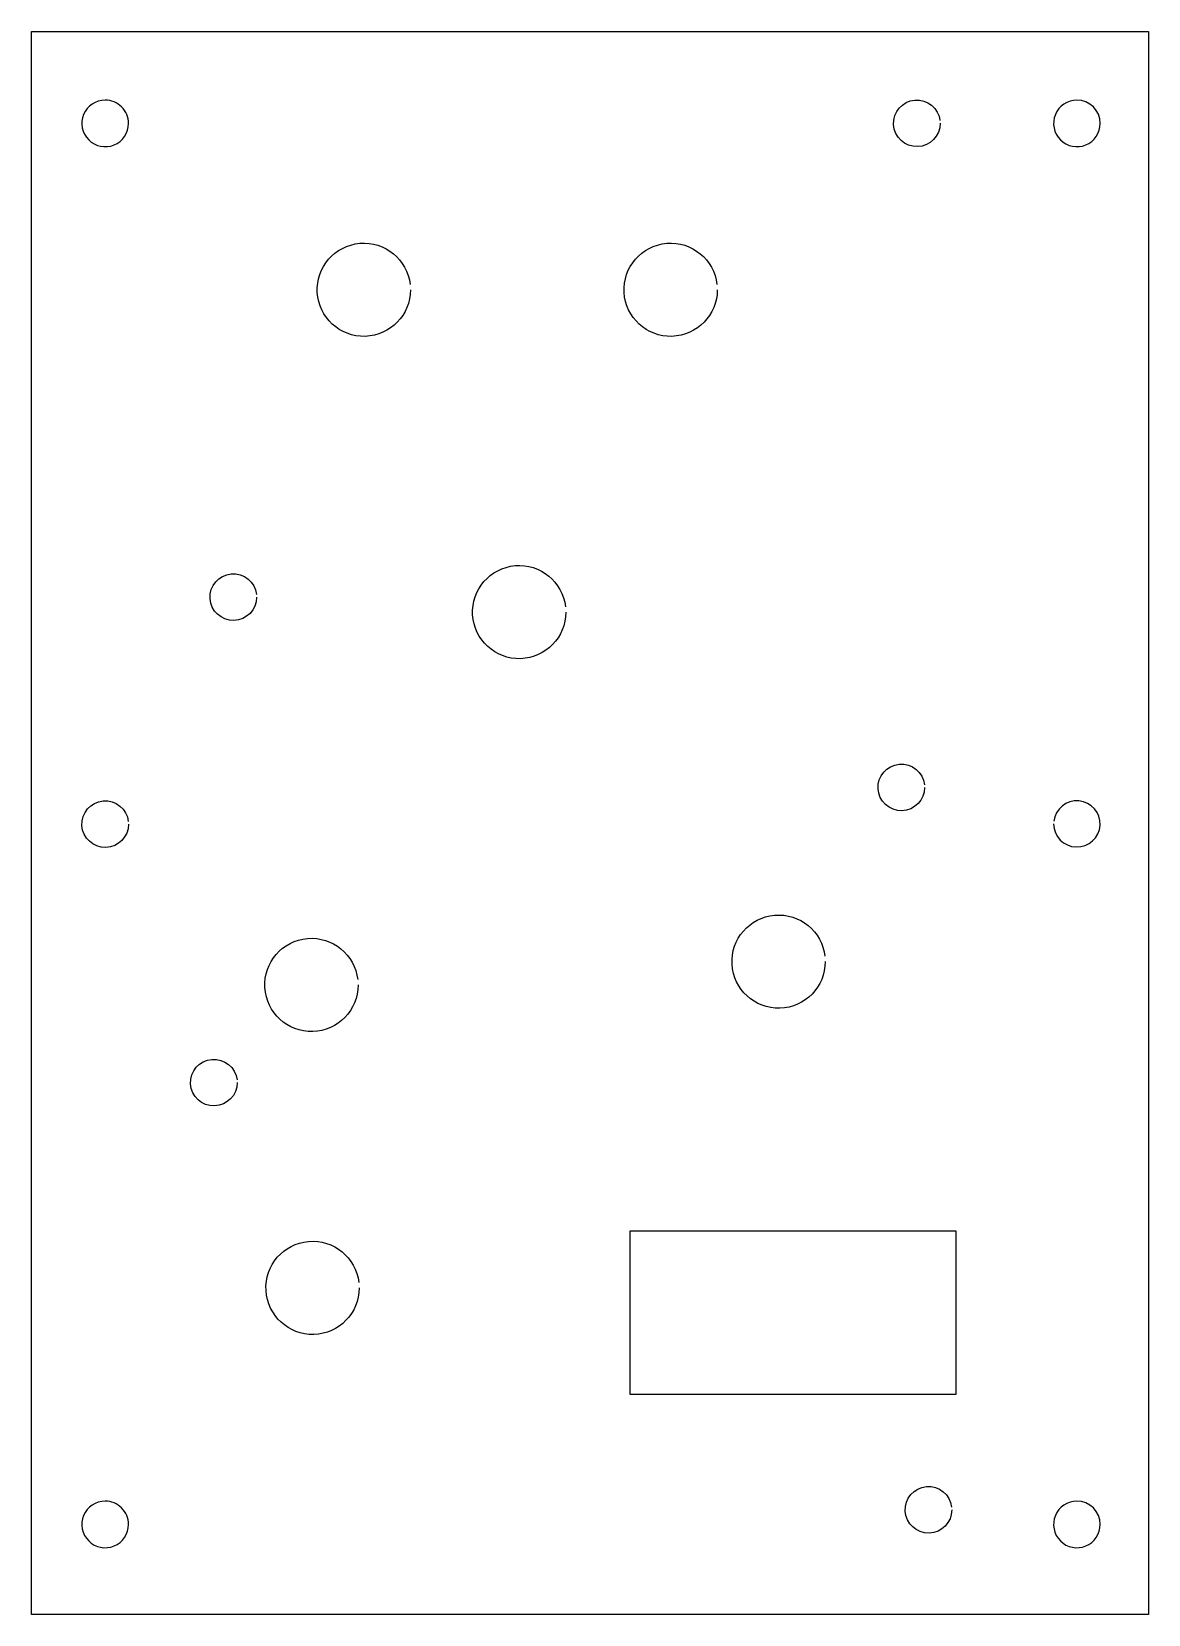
# Model space of a CAD drawing. Extents: x -85 to 801, y 107 to 738.
# Drawn here: x -85 to 347, y 107 to 719 of the extents above; entities that cross this region are included whole.
import ezdxf

# ---------------------------------------------------------------- set-up
doc = ezdxf.new("R2010")
doc.units = 0
doc.layers.add('Layer_1', color=7, linetype='CONTINUOUS')

msp = doc.modelspace()

# ---------------------------------------------------------------- linework, layer by layer
at = {"layer": 'Layer_1', "color": 5}
msp.add_lwpolyline([(-84.679481, 718.642174), (346.612822, 718.642174), (346.612822, 107.349871), (-84.679481, 107.349871)], close=True, dxfattribs=at)
at = {"layer": 'Layer_1', "color": 7}
for points in [[(-56.289339, 692.208607)], [(319.017827, 692.208607)], [(146.339328, 192.376828), (272.339331, 192.376828), (272.339331, 255.376828), (146.339328, 255.376828)], [(-56.289339, 151.074709)], [(319.017827, 151.074709)]]:
    msp.add_lwpolyline(points, close=True, dxfattribs=at)
for points in [[(-56.289339, 692.208607), (-59.929499, 692.208607), (-63.211226, 690.015827), (-64.604255, 686.652758)], [(-49.925378, 689.572568), (-51.613206, 691.260395), (-53.902391, 692.208607), (-56.289339, 692.208607)], [(248.212162, 682.730385), (247.934963, 687.59328), (251.57677, 691.794254), (256.429803, 692.209772)], [(256.429803, 692.209772), (261.282835, 692.62529), (265.585777, 689.104549), (266.139278, 684.265311)], [(319.017827, 692.208607), (315.377667, 692.208607), (312.09594, 690.015827), (310.702911, 686.652758)], [(328.017827, 683.208607), (328.017827, 688.179169), (323.98839, 692.208607), (319.017827, 692.208607)], [(-64.604255, 686.652758), (-65.997284, 683.289688), (-65.227282, 679.418628), (-62.6533, 676.844646)], [(-47.289339, 683.208607), (-47.289339, 685.595555), (-48.237551, 687.88474), (-49.925378, 689.572568)], [(310.702911, 686.652758), (309.309882, 683.289688), (310.079884, 679.418628), (312.653866, 676.844646)], [(-52.845188, 674.893691), (-49.482119, 676.28672), (-47.289339, 679.568446), (-47.289339, 683.208607)], [(257.453776, 674.246228), (252.584962, 674.107573), (248.489362, 677.867491), (248.212162, 682.730385)], [(266.197575, 683.242583), (266.197576, 678.371793), (262.322592, 674.384884), (257.453776, 674.246228)], [(322.461978, 674.893691), (325.825047, 676.28672), (328.017827, 679.568446), (328.017827, 683.208607)], [(-62.6533, 676.844646), (-60.079318, 674.270664), (-56.208258, 673.500662), (-52.845188, 674.893691)], [(312.653866, 676.844646), (315.227848, 674.270664), (319.098908, 673.500662), (322.461978, 674.893691)], [(25.646694, 617.930147), (25.092296, 627.655935), (32.375908, 636.057881), (42.081973, 636.888917)], [(42.081973, 636.888917), (51.788038, 637.719954), (60.393922, 630.678471), (61.500923, 620.999997)], [(144.145162, 617.930147), (143.590765, 627.655935), (150.874376, 636.057881), (160.580441, 636.888917)], [(160.580441, 636.888917), (170.286505, 637.719954), (178.892389, 630.678471), (179.999391, 620.999997)], [(44.129923, 600.96183), (34.392293, 600.684519), (26.201091, 608.204357), (25.646694, 617.930147)], [(61.617521, 618.954537), (61.617521, 609.212958), (53.867553, 601.239141), (44.129923, 600.96183)], [(162.62839, 600.96183), (152.89076, 600.68452), (144.69956, 608.204358), (144.145162, 617.930147)], [(180.115988, 618.954537), (180.115989, 609.212958), (172.366021, 601.239141), (162.62839, 600.96183)], [(-15.787855, 499.730315), (-16.065043, 504.593202), (-12.42324, 508.794164), (-7.570215, 509.209682)], [(-7.570215, 509.209682), (-2.717192, 509.625201), (1.585746, 506.104474), (2.13926, 501.265247)], [(85.645786, 493.430145), (85.091393, 503.15593), (92.375003, 511.55787), (102.081064, 512.388907)], [(102.081064, 512.388907), (111.787131, 513.219943), (120.393015, 506.178458), (121.500014, 496.499981)], [(-6.54624, 491.246164), (-11.415053, 491.107508), (-15.510652, 494.867423), (-15.787855, 499.730315)], [(2.197558, 500.242507), (2.197553, 495.371722), (-1.677429, 491.38482), (-6.54624, 491.246164)], [(104.129016, 476.461814), (94.391381, 476.184502), (86.200176, 483.704349), (85.645786, 493.430145)], [(121.616612, 494.454529), (121.616617, 484.712948), (113.866649, 476.739127), (104.129016, 476.461814)], [(242.212243, 426.230306), (241.935039, 431.093203), (245.576846, 435.294182), (250.429881, 435.709701)], [(250.429881, 435.709701), (255.282915, 436.125219), (259.585857, 432.604476), (260.139356, 427.765238)], [(-57.057111, 421.521931), (-52.204078, 421.937449), (-47.901136, 418.416706), (-47.347637, 413.577468)], [(251.453857, 417.746154), (246.585045, 417.607499), (242.489446, 421.367414), (242.212243, 426.230306)], [(260.197656, 426.742498), (260.197651, 421.871712), (256.322669, 417.88481), (251.453857, 417.746154)], [(319.785591, 421.522243), (314.932558, 421.93376), (310.629613, 418.446961), (310.076107, 413.654372)], [(-65.274752, 412.042535), (-65.551956, 416.905434), (-61.910148, 421.106413), (-57.057111, 421.521931)], [(328.003228, 412.134236), (328.280425, 416.950253), (324.63862, 421.110729), (319.785591, 421.522243)], [(-56.033138, 403.558384), (-60.90195, 403.419729), (-64.997549, 407.179644), (-65.274752, 412.042535)], [(-47.289339, 412.554728), (-47.289344, 407.683942), (-51.164327, 403.69704), (-56.033138, 403.558384)], [(310.017827, 412.641496), (310.017828, 407.817668), (313.892798, 403.869196), (318.761603, 403.731865)], [(318.761603, 403.731865), (323.63042, 403.59454), (327.726027, 407.318214), (328.003228, 412.134236)], [(185.836439, 358.430343), (185.28203, 368.156139), (192.565645, 376.558097), (202.271717, 377.389134)], [(202.271717, 377.389134), (211.977784, 378.22017), (220.583669, 371.178684), (221.690667, 361.500208)], [(5.406885, 349.430258), (4.852492, 359.156043), (12.136102, 367.557984), (21.842163, 368.38902)], [(21.842163, 368.38902), (31.54823, 369.220057), (40.154115, 362.178571), (41.261114, 352.500094)], [(204.319667, 341.462041), (194.582042, 341.18473), (186.390844, 348.70456), (185.836439, 358.430343)], [(221.807265, 359.454728), (221.807255, 349.713157), (214.05729, 341.739352), (204.319667, 341.462041)], [(23.890114, 332.461928), (14.152479, 332.184616), (5.961275, 339.704463), (5.406885, 349.430258)], [(41.377711, 350.454643), (41.377717, 340.713061), (33.627748, 332.739239), (23.890114, 332.461928)], [(-23.287791, 312.230409), (-23.564995, 317.093307), (-19.923187, 321.294286), (-15.070151, 321.709805)], [(-15.070151, 321.709805), (-10.217118, 322.125323), (-5.914176, 318.60458), (-5.360676, 313.765342)], [(-14.046176, 303.746258), (-18.914988, 303.607602), (-23.010588, 307.367517), (-23.287791, 312.230409)], [(-5.302377, 312.742602), (-5.302382, 307.871816), (-9.177365, 303.884914), (-14.046176, 303.746258)], [(5.836384, 232.43023), (5.281991, 242.156015), (12.565602, 250.557956), (22.271663, 251.388992)], [(22.271663, 251.388992), (31.97773, 252.220029), (40.583615, 245.178543), (41.690614, 235.500066)], [(24.319614, 215.461928), (14.581989, 215.184615), (6.390789, 222.704446), (5.836384, 232.43023)], [(41.807211, 233.454614), (41.807201, 223.713044), (34.057236, 215.739239), (24.319614, 215.461928)], [(252.712103, 147.230391), (252.434914, 152.093277), (256.076716, 156.294238), (260.92974, 156.709757)], [(260.92974, 156.709757), (265.782774, 157.125276), (270.085716, 153.604533), (270.639215, 148.765294)], [(-56.289339, 151.074709), (-59.929499, 151.074709), (-63.211226, 148.881929), (-64.604255, 145.51886)], [(-49.925378, 148.43867), (-51.613206, 150.126497), (-53.902391, 151.074709), (-56.289339, 151.074709)], [(-47.289339, 142.074709), (-47.289339, 144.461657), (-48.237551, 146.750842), (-49.925378, 148.43867)], [(261.953717, 138.746211), (257.084894, 138.607556), (252.989291, 142.367488), (252.712103, 147.230391)], [(270.697516, 147.742583), (270.697526, 142.871786), (266.822539, 138.884867), (261.953717, 138.746211)], [(319.017827, 151.074709), (315.377667, 151.074709), (312.09594, 148.881929), (310.702911, 145.51886)], [(328.017827, 142.074709), (328.017827, 147.045271), (323.98839, 151.074709), (319.017827, 151.074709)], [(-64.604255, 145.51886), (-65.997284, 142.15579), (-65.227282, 138.28473), (-62.6533, 135.710748)], [(-52.845188, 133.759793), (-49.482119, 135.152822), (-47.289339, 138.434548), (-47.289339, 142.074709)], [(310.702911, 145.51886), (309.309882, 142.15579), (310.079884, 138.28473), (312.653866, 135.710748)], [(322.461978, 133.759793), (325.825047, 135.152822), (328.017827, 138.434548), (328.017827, 142.074709)], [(-62.6533, 135.710748), (-60.079318, 133.136766), (-56.208258, 132.366764), (-52.845188, 133.759793)], [(312.653866, 135.710748), (315.227848, 133.136766), (319.098908, 132.366764), (322.461978, 133.759793)]]:
    msp.add_open_spline(points, degree=3, dxfattribs=at)

doc.saveas('drawing.dxf')
